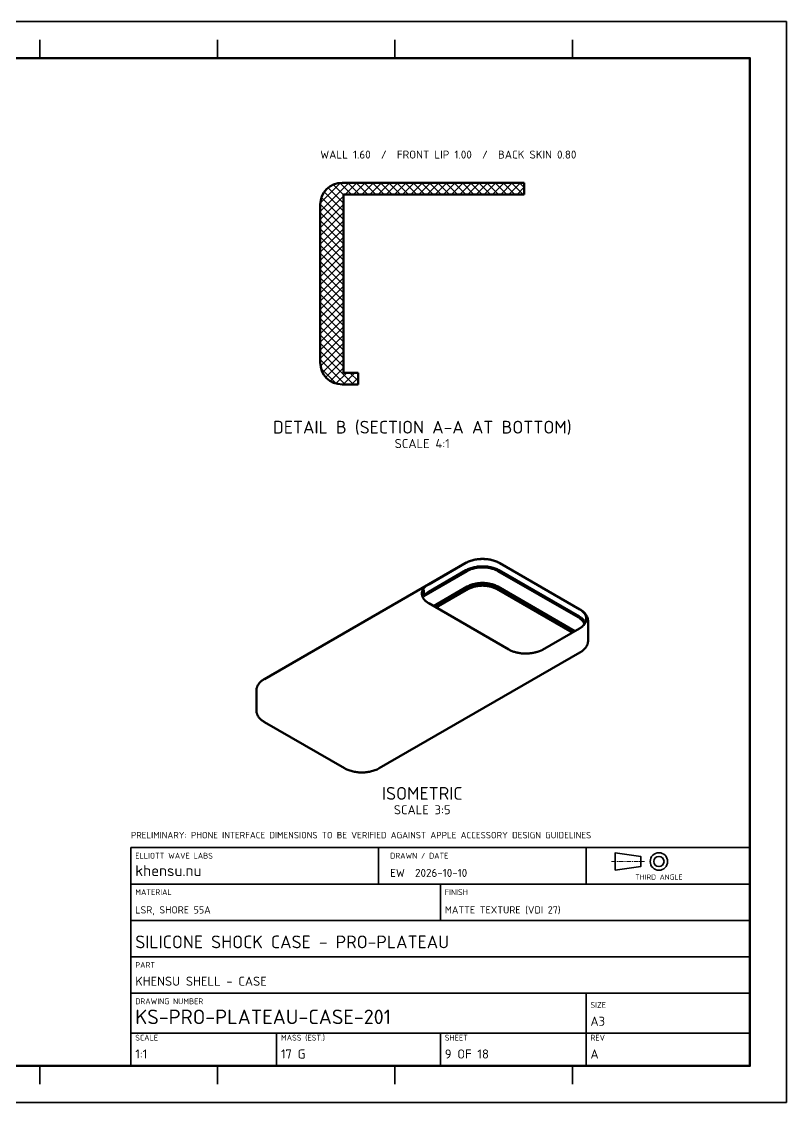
# Model space of a CAD drawing. Header units: millimetres. Extents: x 0 to 420, y 0 to 297.
# Drawn here: x 210 to 420, y 0 to 297 of the extents above; entities that cross this region are included whole.
import ezdxf
from ezdxf.enums import TextEntityAlignment as Align

# ---------------------------------------------------------------- set-up
doc = ezdxf.new("R2010")
doc.units = ezdxf.units.MM
doc.header["$LTSCALE"] = 0.4
doc.linetypes.add('CENTER', pattern=[5.08, 3.175, -0.635, 0.635, -0.635])
for name, color, linetype, lineweight in [('BORDER', 7, 'CONTINUOUS', 70), ('CENTER', 1, 'CENTER', 18), ('HATCH', 8, 'CONTINUOUS', 13), ('OUTLINE', 7, 'CONTINUOUS', 50), ('SECTION', 7, 'CONTINUOUS', 50), ('TEXT', 7, 'CONTINUOUS', 25), ('TITLE', 7, 'CONTINUOUS', 35)]:
    doc.layers.add(name, color=color, linetype=linetype, lineweight=lineweight)
doc.styles.add('KHENSU', font='isocpeur.ttf')

msp = doc.modelspace()

# ---------------------------------------------------------------- hatches: boundary and pattern name
at = {"layer": 'HATCH'}
h = msp.add_hatch(dxfattribs=at)
h.set_pattern_fill('ANSI37', color=8, scale=0.5)
h.paths.add_polyline_path([(348, 252.7), (348, 252.03), (348, 251.361), (348, 250.691), (348, 250.022), (347.852, 249.5), (347.183, 249.5), (346.513, 249.5), (345.843, 249.5), (345.174, 249.5), (344.504, 249.5), (343.835, 249.5), (343.165, 249.5), (342.495, 249.5), (341.826, 249.5), (341.156, 249.5), (340.487, 249.5), (339.817, 249.5), (339.148, 249.5), (338.478, 249.5), (337.808, 249.5), (337.139, 249.5), (336.469, 249.5), (335.8, 249.5), (335.13, 249.5), (334.46, 249.5), (333.791, 249.5), (333.121, 249.5), (332.452, 249.5), (331.782, 249.5), (331.113, 249.5), (330.443, 249.5), (329.773, 249.5), (329.104, 249.5), (328.434, 249.5), (327.765, 249.5), (327.095, 249.5), (326.425, 249.5), (325.756, 249.5), (325.086, 249.5), (324.417, 249.5), (323.747, 249.5), (323.078, 249.5), (322.408, 249.5), (321.738, 249.5), (321.069, 249.5), (320.399, 249.5), (319.73, 249.5), (319.06, 249.5), (318.39, 249.5), (317.721, 249.5), (317.051, 249.5), (316.382, 249.5), (315.712, 249.5), (315.043, 249.5), (314.373, 249.5), (313.703, 249.5), (313.034, 249.5), (312.364, 249.5), (311.695, 249.5), (311.025, 249.5), (310.355, 249.5), (309.686, 249.5), (309.016, 249.5), (308.347, 249.5), (307.677, 249.5), (307.008, 249.5), (306.338, 249.5), (305.668, 249.5), (304.999, 249.5), (304.329, 249.5), (303.66, 249.5), (302.99, 249.5), (302.32, 249.5), (301.651, 249.5), (300.981, 249.5), (300.312, 249.5), (299.642, 249.5), (298.973, 249.5), (298.4, 249.403), (298.4, 248.733), (298.4, 248.064), (298.4, 247.394), (298.4, 246.725), (298.4, 246.055), (298.4, 245.385), (298.4, 244.716), (298.4, 244.046), (298.4, 243.377), (298.4, 242.707), (298.4, 242.038), (298.4, 241.368), (298.4, 240.698), (298.4, 240.029), (298.4, 239.359), (298.4, 238.69), (298.4, 238.02), (298.4, 237.35), (298.4, 236.681), (298.4, 236.011), (298.4, 235.342), (298.4, 234.672), (298.4, 234.003), (298.4, 233.333), (298.4, 232.663), (298.4, 231.994), (298.4, 231.324), (298.4, 230.655), (298.4, 229.985), (298.4, 229.315), (298.4, 228.646), (298.4, 227.976), (298.4, 227.307), (298.4, 226.637), (298.4, 225.968), (298.4, 225.298), (298.4, 224.628), (298.4, 223.959), (298.4, 223.289), (298.4, 222.62), (298.4, 221.95), (298.4, 221.28), (298.4, 220.611), (298.4, 219.941), (298.4, 219.272), (298.4, 218.602), (298.4, 217.933), (298.4, 217.263), (298.4, 216.593), (298.4, 215.924), (298.4, 215.254), (298.4, 214.585), (298.4, 213.915), (298.4, 213.245), (298.4, 212.576), (298.4, 211.906), (298.4, 211.237), (298.4, 210.567), (298.4, 209.898), (298.4, 209.228), (298.4, 208.558), (298.4, 207.889), (298.4, 207.219), (298.4, 206.55), (298.4, 205.88), (298.4, 205.21), (298.4, 204.541), (298.4, 203.871), (298.4, 203.202), (298.4, 202.532), (298.4, 201.863), (298.4, 201.193), (298.4, 200.523), (299.046, 200.5), (299.716, 200.5), (300.385, 200.5), (301.055, 200.5), (301.725, 200.5), (302.394, 200.5), (302.4, 199.836), (302.4, 199.167), (302.4, 198.497), (302.4, 197.828), (302.258, 197.3), (301.588, 197.3), (300.919, 197.3), (300.249, 197.3), (299.58, 197.3), (298.91, 197.3), (298.24, 197.3), (297.571, 197.315), (296.907, 197.4), (296.257, 197.559), (295.629, 197.789), (295.03, 198.087), (294.468, 198.45), (293.949, 198.874), (293.482, 199.352), (293.07, 199.88), (292.72, 200.45), (292.435, 201.056), (292.22, 201.69), (292.077, 202.343), (292.007, 203.009), (292, 203.679), (292, 204.348), (292, 205.018), (292, 205.687), (292, 206.357), (292, 207.026), (292, 207.696), (292, 208.366), (292, 209.035), (292, 209.705), (292, 210.374), (292, 211.044), (292, 211.714), (292, 212.383), (292, 213.053), (292, 213.722), (292, 214.392), (292, 215.061), (292, 215.731), (292, 216.401), (292, 217.07), (292, 217.74), (292, 218.409), (292, 219.079), (292, 219.749), (292, 220.418), (292, 221.088), (292, 221.757), (292, 222.427), (292, 223.096), (292, 223.766), (292, 224.436), (292, 225.105), (292, 225.775), (292, 226.444), (292, 227.114), (292, 227.784), (292, 228.453), (292, 229.123), (292, 229.792), (292, 230.462), (292, 231.131), (292, 231.801), (292, 232.471), (292, 233.14), (292, 233.81), (292, 234.479), (292, 235.149), (292, 235.819), (292, 236.488), (292, 237.158), (292, 237.827), (292, 238.497), (292, 239.166), (292, 239.836), (292, 240.506), (292, 241.175), (292, 241.845), (292, 242.514), (292, 243.184), (292, 243.854), (292, 244.523), (292, 245.193), (292, 245.862), (292, 246.532), (292.021, 247.201), (292.114, 247.864), (292.28, 248.512), (292.517, 249.138), (292.823, 249.733), (293.193, 250.291), (293.623, 250.804), (294.107, 251.266), (294.64, 251.671), (295.214, 252.014), (295.823, 252.291), (296.46, 252.499), (297.115, 252.634), (297.781, 252.696), (298.451, 252.7), (299.12, 252.7), (299.79, 252.7), (300.46, 252.7), (301.129, 252.7), (301.799, 252.7), (302.468, 252.7), (303.138, 252.7), (303.808, 252.7), (304.477, 252.7), (305.147, 252.7), (305.816, 252.7), (306.486, 252.7), (307.155, 252.7), (307.825, 252.7), (308.495, 252.7), (309.164, 252.7), (309.834, 252.7), (310.503, 252.7), (311.173, 252.7), (311.843, 252.7), (312.512, 252.7), (313.182, 252.7), (313.851, 252.7), (314.521, 252.7), (315.19, 252.7), (315.86, 252.7), (316.53, 252.7), (317.199, 252.7), (317.869, 252.7), (318.538, 252.7), (319.208, 252.7), (319.878, 252.7), (320.547, 252.7), (321.217, 252.7), (321.886, 252.7), (322.556, 252.7), (323.225, 252.7), (323.895, 252.7), (324.565, 252.7), (325.234, 252.7), (325.904, 252.7), (326.573, 252.7), (327.243, 252.7), (327.913, 252.7), (328.582, 252.7), (329.252, 252.7), (329.921, 252.7), (330.591, 252.7), (331.26, 252.7), (331.93, 252.7), (332.6, 252.7), (333.269, 252.7), (333.939, 252.7), (334.608, 252.7), (335.278, 252.7), (335.948, 252.7), (336.617, 252.7), (337.287, 252.7), (337.956, 252.7), (338.626, 252.7), (339.295, 252.7), (339.965, 252.7), (340.635, 252.7), (341.304, 252.7), (341.974, 252.7), (342.643, 252.7), (343.313, 252.7), (343.983, 252.7), (344.652, 252.7), (345.322, 252.7), (345.991, 252.7), (346.661, 252.7), (347.33, 252.7), (348, 252.7)])

# ---------------------------------------------------------------- linework, layer by layer
at = {"layer": 'BORDER'}
msp.add_lwpolyline([(20, 10), (410, 10), (410, 287), (20, 287)], close=True, dxfattribs=at)
at = {"layer": 'CENTER'}
msp.add_line((372, 66.2), (381, 66.2), dxfattribs=at)
at = {"layer": 'OUTLINE'}
for p, q in [((331.832, 148.189), (276.678, 116.346)), ((332.325, 146.014), (320.412, 139.136)), ((331.985, 148.231), (321.803, 142.352)), ((331.985, 146.21), (321.803, 140.331)), ((362.829, 133.301), (340.81, 146.014)), ((363.169, 135.518), (341.15, 148.231)), ((363.169, 133.497), (341.15, 146.21)), ((363.322, 135.476), (341.303, 148.189)), ((320.412, 140.85), (320.412, 139.136)), ((332.325, 141.727), (323.097, 136.399)), ((323.521, 136.154), (332.749, 141.482)), ((323.861, 135.958), (332.749, 141.09)), ((340.386, 141.482), (361.524, 129.278)), ((340.386, 141.09), (361.185, 129.082)), ((361.948, 129.523), (340.81, 141.727)), ((343.822, 124.434), (321.803, 137.146)), ((365.547, 132.223), (365.547, 126.908)), ((352.987, 124.349), (363.169, 130.227)), ((308.168, 91.811), (363.322, 123.654)), ((274.453, 113.092), (274.453, 107.777)), ((276.678, 104.524), (298.697, 91.811))]:
    msp.add_line(p, q, dxfattribs=at)
for points in [[(341.303, 148.189), (341.024, 148.342), (340.738, 148.481), (340.447, 148.609), (340.152, 148.725), (339.852, 148.83), (339.548, 148.924), (339.242, 149.008), (338.933, 149.081), (338.621, 149.145), (338.308, 149.199), (337.994, 149.244), (337.678, 149.28), (337.361, 149.307), (337.044, 149.325), (336.726, 149.333), (336.409, 149.333), (336.091, 149.325), (335.774, 149.307), (335.457, 149.28), (335.141, 149.244), (334.827, 149.199), (334.514, 149.145), (334.203, 149.081), (333.893, 149.008), (333.587, 148.924), (333.283, 148.83), (332.983, 148.725), (332.688, 148.609), (332.397, 148.481), (332.111, 148.342), (331.832, 148.189)], [(341.15, 148.231), (340.88, 148.378), (340.604, 148.513), (340.322, 148.635), (340.035, 148.746), (339.745, 148.846), (339.451, 148.936), (339.154, 149.016), (338.855, 149.086), (338.554, 149.147), (338.251, 149.199), (337.947, 149.241), (337.641, 149.275), (337.335, 149.301), (337.028, 149.317), (336.721, 149.326), (336.414, 149.326), (336.107, 149.317), (335.8, 149.301), (335.494, 149.275), (335.188, 149.241), (334.884, 149.199), (334.581, 149.147), (334.28, 149.086), (333.981, 149.016), (333.684, 148.936), (333.39, 148.846), (333.1, 148.746), (332.813, 148.635), (332.532, 148.513), (332.255, 148.378), (331.985, 148.231)], [(341.15, 146.21), (340.88, 146.357), (340.604, 146.491), (340.322, 146.613), (340.035, 146.725), (339.745, 146.825), (339.451, 146.915), (339.154, 146.994), (338.855, 147.064), (338.554, 147.125), (338.251, 147.177), (337.947, 147.22), (337.641, 147.254), (337.335, 147.279), (337.028, 147.296), (336.721, 147.304), (336.414, 147.304), (336.107, 147.296), (335.8, 147.279), (335.494, 147.254), (335.188, 147.22), (334.884, 147.177), (334.581, 147.125), (334.28, 147.064), (333.981, 146.994), (333.684, 146.915), (333.39, 146.825), (333.1, 146.725), (332.813, 146.613), (332.532, 146.491), (332.255, 146.357), (331.985, 146.21)], [(332.325, 146.014), (332.575, 146.15), (332.83, 146.274), (333.091, 146.388), (333.357, 146.49), (333.626, 146.583), (333.898, 146.666), (334.172, 146.74), (334.449, 146.805), (334.728, 146.861), (335.009, 146.909), (335.29, 146.949), (335.573, 146.98), (335.857, 147.004), (336.141, 147.019), (336.425, 147.027), (336.71, 147.027), (336.994, 147.019), (337.278, 147.004), (337.562, 146.98), (337.845, 146.949), (338.126, 146.909), (338.407, 146.861), (338.686, 146.805), (338.963, 146.74), (339.237, 146.666), (339.509, 146.583), (339.778, 146.49), (340.044, 146.388), (340.305, 146.274), (340.56, 146.15), (340.81, 146.014)], [(340.81, 141.727), (340.56, 141.863), (340.305, 141.988), (340.044, 142.101), (339.778, 142.204), (339.509, 142.297), (339.237, 142.38), (338.963, 142.454), (338.686, 142.519), (338.407, 142.575), (338.126, 142.623), (337.845, 142.662), (337.562, 142.694), (337.278, 142.717), (336.994, 142.733), (336.71, 142.741), (336.425, 142.741), (336.141, 142.733), (335.857, 142.717), (335.573, 142.694), (335.29, 142.662), (335.009, 142.623), (334.728, 142.575), (334.449, 142.519), (334.172, 142.454), (333.898, 142.38), (333.626, 142.297), (333.357, 142.204), (333.091, 142.101), (332.83, 141.988), (332.575, 141.863), (332.325, 141.727)], [(319.905, 139.792), (319.906, 139.846), (319.908, 139.9), (319.911, 139.953), (319.916, 140.007), (319.922, 140.061), (319.929, 140.114), (319.938, 140.167), (319.948, 140.22), (319.959, 140.273), (319.971, 140.325), (319.985, 140.378), (320, 140.429), (320.016, 140.481), (320.033, 140.532), (320.052, 140.583), (320.071, 140.633), (320.092, 140.683), (320.113, 140.732), (320.136, 140.781), (320.159, 140.83), (320.184, 140.878), (320.21, 140.925), (320.236, 140.972), (320.263, 141.018), (320.292, 141.064), (320.321, 141.11), (320.35, 141.155), (320.381, 141.199), (320.412, 141.243), (320.445, 141.286), (320.477, 141.329)], [(321.803, 137.146), (321.708, 137.202), (321.615, 137.26), (321.522, 137.319), (321.431, 137.381), (321.341, 137.444), (321.252, 137.509), (321.165, 137.576), (321.079, 137.644), (320.995, 137.715), (320.913, 137.788), (320.832, 137.864), (320.754, 137.941), (320.678, 138.02), (320.604, 138.102), (320.533, 138.186), (320.464, 138.272), (320.399, 138.36), (320.336, 138.45), (320.277, 138.543), (320.221, 138.638), (320.169, 138.735), (320.121, 138.834), (320.078, 138.935), (320.038, 139.037), (320.004, 139.142), (319.974, 139.248), (319.95, 139.355), (319.93, 139.463), (319.916, 139.572), (319.908, 139.682), (319.905, 139.792)], [(319.914, 139.596), (319.918, 139.64), (319.924, 139.684), (319.93, 139.727), (319.937, 139.771), (319.945, 139.814), (319.954, 139.857), (319.963, 139.9), (319.974, 139.943), (319.985, 139.986), (319.997, 140.028), (320.01, 140.07), (320.024, 140.112), (320.038, 140.154), (320.053, 140.195), (320.069, 140.236), (320.086, 140.277), (320.103, 140.318), (320.121, 140.358), (320.14, 140.398), (320.159, 140.437), (320.179, 140.476), (320.2, 140.515), (320.221, 140.554), (320.243, 140.592), (320.266, 140.63), (320.289, 140.668), (320.312, 140.705), (320.336, 140.742), (320.361, 140.778), (320.386, 140.814), (320.412, 140.85)], [(320.412, 139.136), (320.447, 139.183), (320.484, 139.231), (320.521, 139.277), (320.559, 139.323), (320.598, 139.368), (320.637, 139.413), (320.678, 139.457), (320.719, 139.5), (320.76, 139.543), (320.802, 139.585), (320.845, 139.626), (320.889, 139.667), (320.933, 139.707), (320.977, 139.747), (321.023, 139.786), (321.068, 139.824), (321.114, 139.862), (321.161, 139.899), (321.208, 139.935), (321.255, 139.971), (321.303, 140.007), (321.352, 140.042), (321.4, 140.076), (321.45, 140.11), (321.499, 140.143), (321.549, 140.175), (321.599, 140.207), (321.65, 140.239), (321.701, 140.27), (321.752, 140.301), (321.803, 140.331)], [(320.477, 141.329), (320.511, 141.371), (320.546, 141.413), (320.582, 141.454), (320.619, 141.494), (320.657, 141.533), (320.695, 141.571), (320.735, 141.609), (320.775, 141.645), (320.815, 141.682), (320.857, 141.717), (320.898, 141.752), (320.941, 141.786), (320.984, 141.819), (321.027, 141.852), (321.071, 141.884), (321.115, 141.916), (321.159, 141.948), (321.204, 141.979), (321.249, 142.009), (321.294, 142.039), (321.339, 142.069), (321.385, 142.099), (321.431, 142.128), (321.477, 142.157), (321.523, 142.186), (321.569, 142.214), (321.616, 142.242), (321.662, 142.27), (321.709, 142.298), (321.756, 142.325), (321.803, 142.352)], [(332.749, 141.482), (332.974, 141.605), (333.204, 141.717), (333.439, 141.819), (333.678, 141.911), (333.92, 141.995), (334.165, 142.07), (334.412, 142.136), (334.661, 142.194), (334.912, 142.245), (335.165, 142.288), (335.418, 142.324), (335.673, 142.352), (335.928, 142.373), (336.184, 142.387), (336.439, 142.394), (336.696, 142.394), (336.951, 142.387), (337.207, 142.373), (337.462, 142.352), (337.717, 142.324), (337.97, 142.288), (338.223, 142.245), (338.474, 142.194), (338.723, 142.136), (338.97, 142.07), (339.215, 141.995), (339.457, 141.911), (339.696, 141.819), (339.931, 141.717), (340.161, 141.605), (340.386, 141.482)], [(332.749, 141.09), (332.974, 141.213), (333.204, 141.325), (333.439, 141.427), (333.678, 141.519), (333.92, 141.603), (334.165, 141.678), (334.412, 141.744), (334.661, 141.803), (334.912, 141.853), (335.165, 141.896), (335.418, 141.932), (335.673, 141.96), (335.928, 141.981), (336.184, 141.995), (336.439, 142.002), (336.696, 142.002), (336.951, 141.995), (337.207, 141.981), (337.462, 141.96), (337.717, 141.932), (337.97, 141.896), (338.223, 141.853), (338.474, 141.803), (338.723, 141.744), (338.97, 141.678), (339.215, 141.603), (339.457, 141.519), (339.696, 141.427), (339.931, 141.325), (340.161, 141.213), (340.386, 141.09)], [(365.067, 132.873), (365.064, 132.983), (365.056, 133.092), (365.042, 133.202), (365.022, 133.31), (364.998, 133.417), (364.968, 133.523), (364.934, 133.627), (364.894, 133.73), (364.851, 133.831), (364.803, 133.93), (364.751, 134.027), (364.695, 134.122), (364.636, 134.214), (364.573, 134.305), (364.508, 134.393), (364.439, 134.479), (364.368, 134.563), (364.294, 134.645), (364.218, 134.724), (364.14, 134.801), (364.059, 134.876), (363.977, 134.949), (363.893, 135.02), (363.807, 135.089), (363.72, 135.156), (363.631, 135.221), (363.541, 135.284), (363.45, 135.345), (363.357, 135.405), (363.264, 135.462), (363.169, 135.518)], [(363.322, 135.476), (363.437, 135.409), (363.55, 135.338), (363.662, 135.266), (363.772, 135.191), (363.88, 135.113), (363.987, 135.033), (364.091, 134.951), (364.194, 134.865), (364.294, 134.777), (364.391, 134.687), (364.487, 134.593), (364.579, 134.497), (364.668, 134.399), (364.755, 134.297), (364.838, 134.193), (364.917, 134.086), (364.993, 133.976), (365.065, 133.864), (365.132, 133.749), (365.196, 133.632), (365.254, 133.512), (365.308, 133.39), (365.357, 133.266), (365.401, 133.14), (365.439, 133.013), (365.472, 132.884), (365.498, 132.753), (365.52, 132.622), (365.535, 132.489), (365.544, 132.356), (365.547, 132.223)], [(362.829, 133.301), (362.903, 133.258), (362.975, 133.214), (363.047, 133.168), (363.118, 133.122), (363.189, 133.074), (363.258, 133.025), (363.327, 132.975), (363.395, 132.924), (363.461, 132.871), (363.527, 132.817), (363.592, 132.762), (363.655, 132.705), (363.717, 132.647), (363.778, 132.588), (363.838, 132.528), (363.896, 132.465), (363.952, 132.402), (364.007, 132.337), (364.06, 132.271), (364.111, 132.203), (364.161, 132.134), (364.208, 132.063), (364.253, 131.991), (364.296, 131.917), (364.336, 131.843), (364.374, 131.767), (364.409, 131.689), (364.441, 131.611), (364.47, 131.531), (364.497, 131.45), (364.52, 131.368)], [(364.826, 131.862), (364.792, 131.93), (364.755, 131.997), (364.717, 132.063), (364.678, 132.128), (364.636, 132.192), (364.593, 132.255), (364.549, 132.317), (364.503, 132.378), (364.456, 132.437), (364.407, 132.496), (364.357, 132.554), (364.306, 132.61), (364.254, 132.666), (364.201, 132.72), (364.146, 132.773), (364.091, 132.826), (364.035, 132.877), (363.977, 132.927), (363.919, 132.977), (363.861, 133.025), (363.801, 133.073), (363.741, 133.119), (363.68, 133.165), (363.618, 133.209), (363.555, 133.253), (363.492, 133.296), (363.429, 133.338), (363.365, 133.379), (363.3, 133.419), (363.235, 133.458), (363.169, 133.497)], [(363.169, 130.227), (363.264, 130.283), (363.357, 130.341), (363.45, 130.4), (363.541, 130.462), (363.631, 130.525), (363.72, 130.59), (363.807, 130.657), (363.893, 130.725), (363.977, 130.796), (364.059, 130.869), (364.14, 130.945), (364.218, 131.022), (364.294, 131.101), (364.368, 131.183), (364.439, 131.267), (364.508, 131.353), (364.573, 131.441), (364.636, 131.531), (364.695, 131.624), (364.751, 131.719), (364.803, 131.816), (364.851, 131.915), (364.894, 132.016), (364.934, 132.118), (364.968, 132.223), (364.998, 132.329), (365.022, 132.436), (365.042, 132.544), (365.056, 132.653), (365.064, 132.763), (365.067, 132.873)], [(363.322, 123.654), (363.437, 123.722), (363.55, 123.792), (363.662, 123.865), (363.772, 123.94), (363.88, 124.017), (363.987, 124.097), (364.091, 124.18), (364.194, 124.265), (364.294, 124.353), (364.391, 124.444), (364.487, 124.537), (364.579, 124.633), (364.668, 124.732), (364.755, 124.833), (364.838, 124.938), (364.917, 125.045), (364.993, 125.154), (365.065, 125.267), (365.132, 125.381), (365.196, 125.499), (365.254, 125.618), (365.308, 125.74), (365.357, 125.864), (365.401, 125.99), (365.439, 126.118), (365.472, 126.247), (365.498, 126.377), (365.52, 126.509), (365.535, 126.641), (365.544, 126.774), (365.547, 126.908)], [(351.067, 123.668), (350.833, 123.611), (350.599, 123.559), (350.363, 123.513), (350.126, 123.472), (349.888, 123.437), (349.649, 123.407), (349.41, 123.383), (349.17, 123.364), (348.93, 123.35), (348.69, 123.341), (348.45, 123.338), (348.209, 123.339), (347.969, 123.346), (347.729, 123.358), (347.489, 123.375), (347.25, 123.398), (347.011, 123.425), (346.773, 123.458), (346.536, 123.497), (346.299, 123.541), (346.064, 123.59), (345.83, 123.646), (345.598, 123.707), (345.367, 123.774), (345.138, 123.848), (344.911, 123.928), (344.687, 124.015), (344.466, 124.108), (344.247, 124.209), (344.033, 124.317), (343.822, 124.434)], [(351.067, 123.668), (351.131, 123.685), (351.194, 123.701), (351.258, 123.718), (351.322, 123.734), (351.386, 123.751), (351.45, 123.768), (351.513, 123.785), (351.577, 123.802), (351.64, 123.82), (351.704, 123.837), (351.767, 123.856), (351.831, 123.874), (351.894, 123.893), (351.957, 123.912), (352.02, 123.932), (352.082, 123.953), (352.145, 123.974), (352.207, 123.996), (352.269, 124.018), (352.331, 124.041), (352.392, 124.065), (352.453, 124.089), (352.514, 124.114), (352.575, 124.141), (352.635, 124.168), (352.695, 124.196), (352.754, 124.224), (352.813, 124.254), (352.871, 124.285), (352.929, 124.316), (352.987, 124.349)], [(276.678, 116.346), (276.563, 116.278), (276.45, 116.208), (276.338, 116.135), (276.228, 116.06), (276.12, 115.983), (276.013, 115.903), (275.909, 115.82), (275.806, 115.735), (275.706, 115.647), (275.609, 115.556), (275.513, 115.463), (275.421, 115.367), (275.332, 115.268), (275.245, 115.167), (275.162, 115.062), (275.083, 114.955), (275.007, 114.846), (274.935, 114.733), (274.868, 114.619), (274.804, 114.501), (274.746, 114.382), (274.692, 114.26), (274.643, 114.136), (274.599, 114.01), (274.561, 113.882), (274.528, 113.753), (274.502, 113.623), (274.48, 113.491), (274.465, 113.359), (274.456, 113.226), (274.453, 113.092)], [(274.453, 107.777), (274.456, 107.644), (274.465, 107.511), (274.48, 107.378), (274.502, 107.247), (274.528, 107.116), (274.561, 106.987), (274.599, 106.86), (274.643, 106.734), (274.692, 106.61), (274.746, 106.488), (274.804, 106.368), (274.868, 106.251), (274.935, 106.136), (275.007, 106.024), (275.083, 105.914), (275.162, 105.807), (275.245, 105.703), (275.332, 105.601), (275.421, 105.503), (275.513, 105.407), (275.609, 105.313), (275.706, 105.223), (275.806, 105.135), (275.909, 105.049), (276.013, 104.967), (276.12, 104.887), (276.228, 104.809), (276.338, 104.734), (276.45, 104.662), (276.563, 104.591), (276.678, 104.524)], [(298.697, 91.811), (298.976, 91.658), (299.262, 91.519), (299.553, 91.391), (299.848, 91.275), (300.148, 91.17), (300.452, 91.076), (300.758, 90.992), (301.067, 90.919), (301.379, 90.855), (301.692, 90.801), (302.006, 90.756), (302.322, 90.72), (302.639, 90.693), (302.956, 90.675), (303.274, 90.667), (303.591, 90.667), (303.909, 90.675), (304.226, 90.693), (304.543, 90.72), (304.859, 90.756), (305.173, 90.801), (305.486, 90.855), (305.797, 90.919), (306.107, 90.992), (306.413, 91.076), (306.717, 91.17), (307.017, 91.275), (307.312, 91.391), (307.603, 91.519), (307.889, 91.658), (308.168, 91.811)]]:
    msp.add_lwpolyline(points, dxfattribs=at)
at = {"layer": 'SECTION'}
for p, q in [((298, 252.7), (348, 252.7)), ((348, 252.7), (348, 249.5)), ((348, 249.5), (298.4, 249.5)), ((298.4, 249.5), (298.4, 200.5)), ((292, 203.3), (292, 246.7)), ((298.4, 200.5), (302.4, 200.5)), ((302.4, 200.5), (302.4, 197.3)), ((302.4, 197.3), (298, 197.3))]:
    msp.add_line(p, q, dxfattribs=at)
for centre, start, end in [((298, 246.7), 90, 180), ((298, 203.3), 180, -90)]:
    msp.add_arc(centre, 6, start, end, dxfattribs=at)
at = {"layer": 'TITLE'}
for p, q in [((215, 287), (215, 292)), ((263.75, 287), (263.75, 292)), ((312.5, 287), (312.5, 292)), ((361.25, 287), (361.25, 292)), ((308, 60), (308, 70)), ((365, 60), (365, 70)), ((240, 60), (410, 60)), ((325, 50), (325, 60)), ((240, 50), (410, 50)), ((240, 40), (410, 40)), ((240, 30), (410, 30)), ((365, 10), (365, 30)), ((240, 19), (410, 19)), ((280, 10), (280, 19)), ((325, 10), (325, 19)), ((215, 10), (215, 5)), ((263.75, 10), (263.75, 5)), ((312.5, 10), (312.5, 5)), ((361.25, 10), (361.25, 5))]:
    msp.add_line(p, q, dxfattribs=at)
for points in [[(0, 0), (420, 0), (420, 297), (0, 297)], [(240, 10), (410, 10), (410, 70), (240, 70)], [(373, 63.8), (380, 64.8), (380, 67.6), (373, 68.6)]]:
    msp.add_lwpolyline(points, close=True, dxfattribs=at)
for radius in [2.4, 1.4]:
    msp.add_circle((385, 66.2), radius, dxfattribs=at)

# ---------------------------------------------------------------- texts
at = {"layer": 'TEXT', "style": 'KHENSU'}
for s, height, p in [('WALL 1.60  /  FRONT LIP 1.00  /  BACK SKIN 0.80', 2.2, (292, 258.7)), ('khensu.nu', 3, (241.2, 61.3)), ('EW  2026-10-10', 2.2, (311.2, 61.3)), ('LSR, SHORE 55A', 2, (241.2, 51.3)), ('MATTE TEXTURE (VDI 27)', 2, (326.2, 51.3)), ('SILICONE SHOCK CASE - PRO-PLATEAU', 3.5, (241.2, 41.3)), ('KHENSU SHELL - CASE', 2.5, (241.2, 31.3)), ('KS-PRO-PLATEAU-CASE-201', 4, (241.2, 20.3)), ('A3', 2.5, (366.2, 20.3)), ('1:1', 2.5, (241.2, 11.3)), ('17 G', 2.5, (281.2, 11.3)), ('9 OF 18', 2.5, (326.2, 11.3)), ('A', 2.5, (366.2, 11.3))]:
    msp.add_text(s, height=height, dxfattribs=at).set_placement(p, align=Align.BOTTOM_LEFT)
for s, height, p in [('DETAIL B (SECTION A-A AT BOTTOM)', 3.5, (320, 187.3)), ('SCALE 4:1', 2.5, (320, 182.3)), ('ISOMETRIC', 3.5, (320, 86.665)), ('SCALE 3:5', 2.5, (320, 81.665))]:
    msp.add_text(s, height=height, dxfattribs=at).set_placement(p, align=Align.TOP_CENTER)
at = {"layer": 'TITLE', "style": 'KHENSU'}
for s, height, p in [('PRELIMINARY: PHONE INTERFACE DIMENSIONS TO BE VERIFIED AGAINST APPLE ACCESSORY DESIGN GUIDELINES', 1.8, (240, 72)), ('ELLIOTT WAVE LABS', 1.6, (241.2, 66.5)), ('DRAWN / DATE', 1.6, (311.2, 66.5)), ('MATERIAL', 1.6, (241.2, 56.5)), ('FINISH', 1.6, (326.2, 56.5)), ('PART', 1.6, (241.2, 36.5)), ('DRAWING NUMBER', 1.6, (241.2, 26.5)), ('SIZE', 1.6, (366.2, 25.5)), ('SCALE', 1.6, (241.2, 16.5)), ('MASS (EST.)', 1.6, (281.2, 16.5)), ('SHEET', 1.6, (326.2, 16.5)), ('REV', 1.6, (366.2, 16.5))]:
    msp.add_text(s, height=height, dxfattribs=at).set_placement(p, align=Align.BOTTOM_LEFT)
msp.add_text('THIRD ANGLE', height=1.4, dxfattribs=at).set_placement((385, 60.8), align=Align.BOTTOM_CENTER)

doc.saveas('drawing.dxf')
